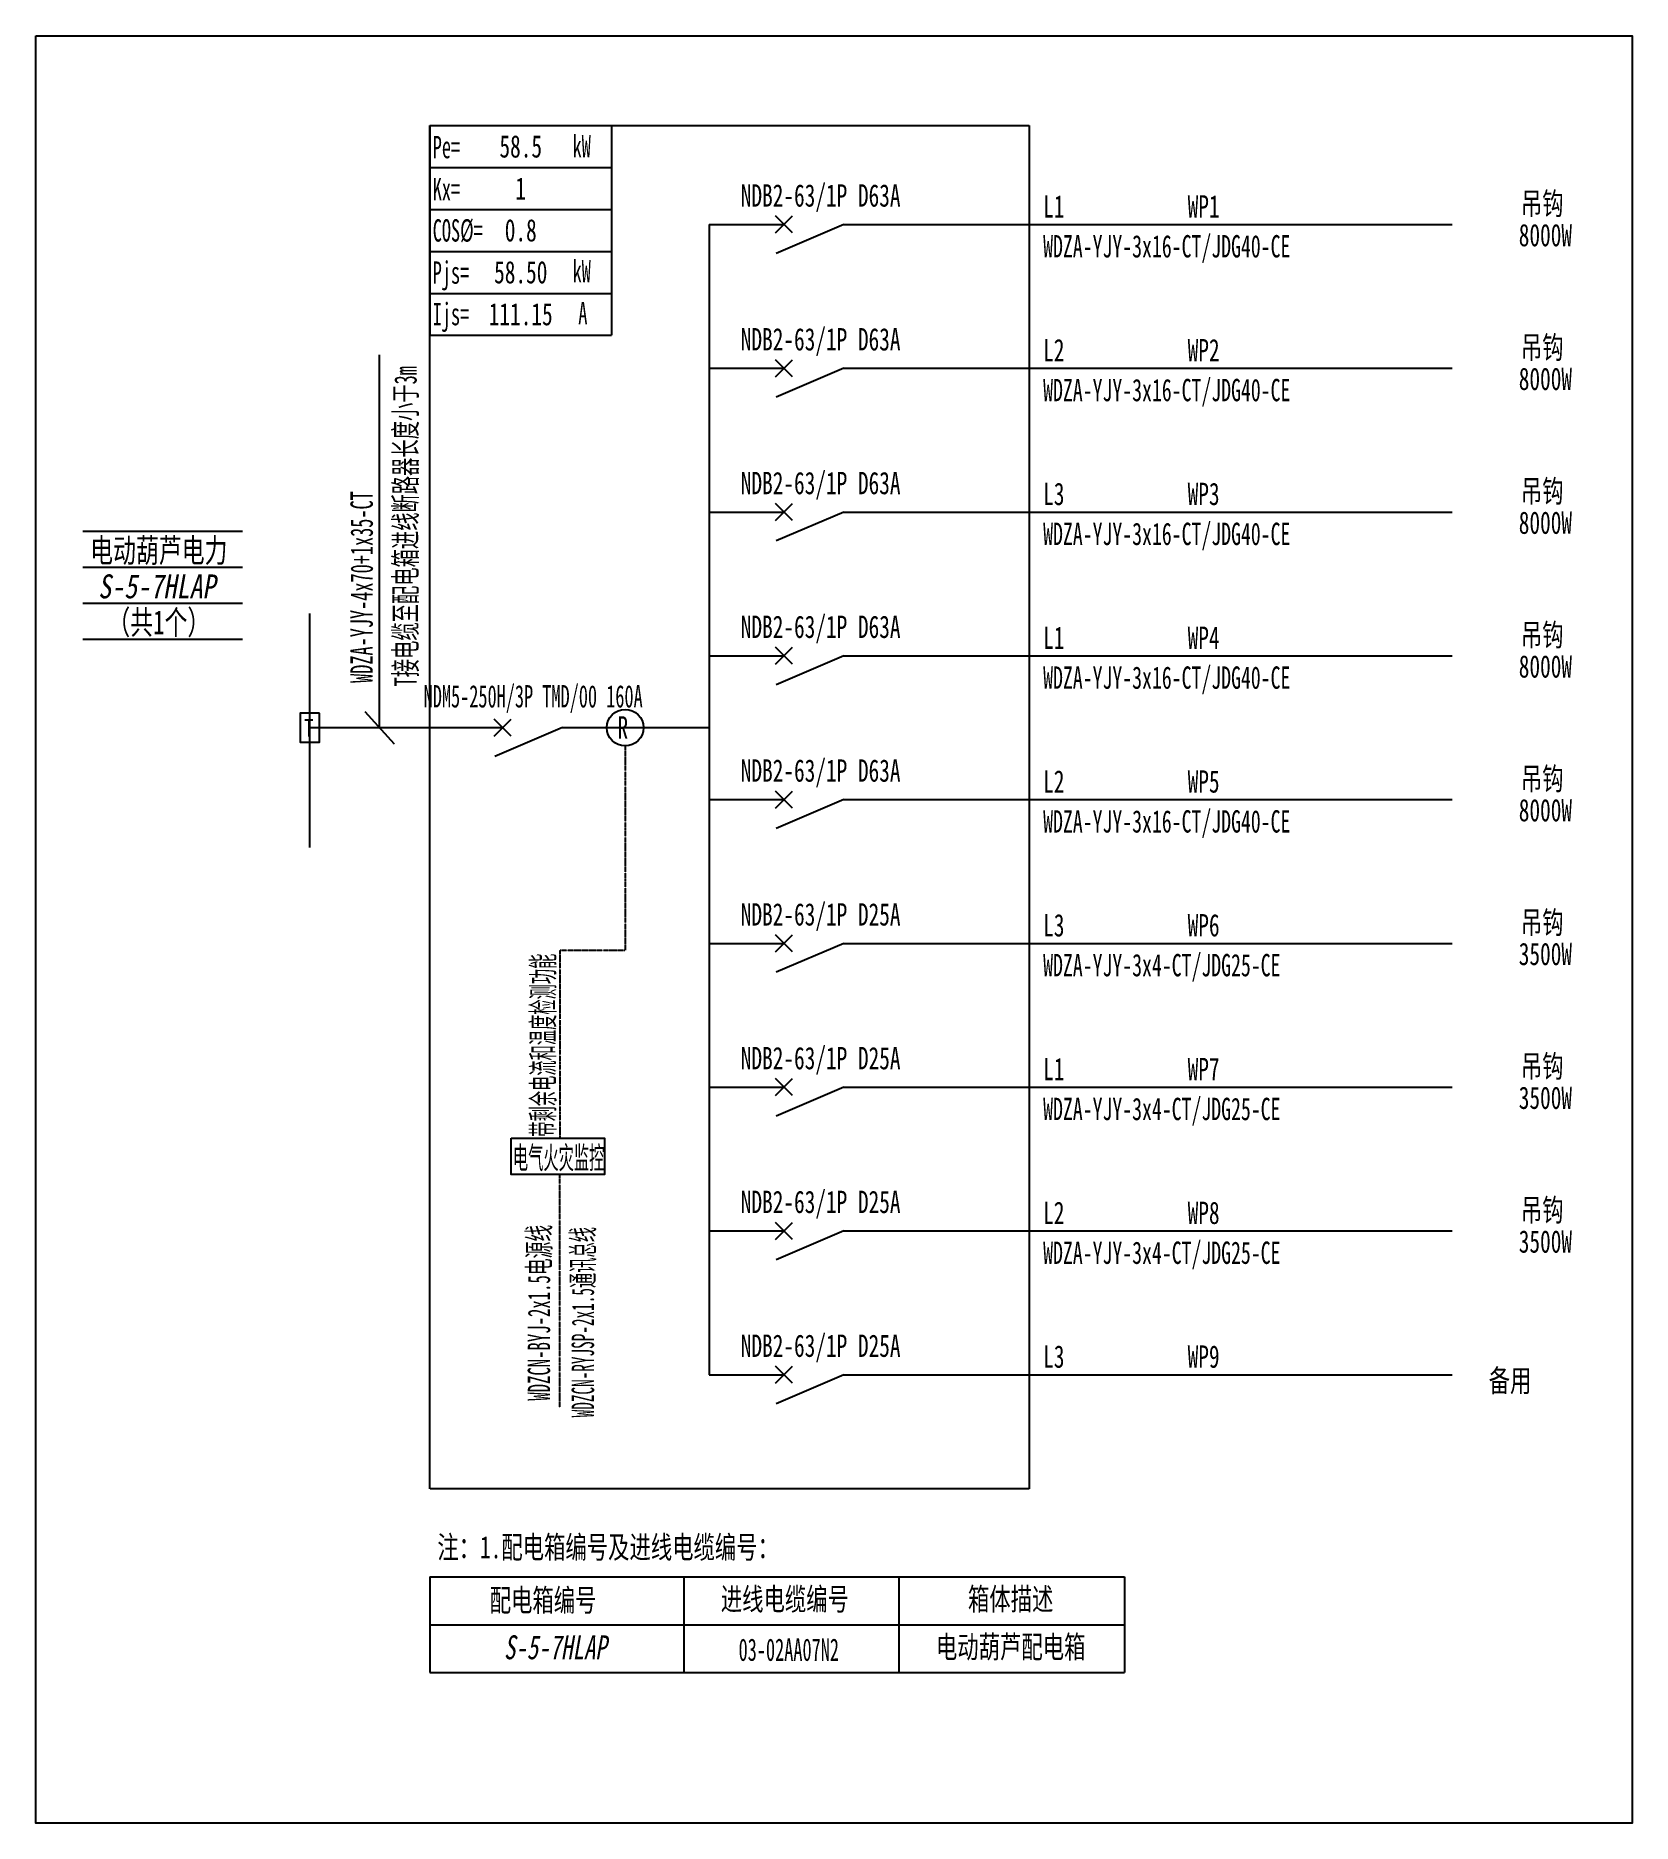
# Model space of a CAD drawing. Extents: x 296958 to 299322, y 303114 to 305760.
import ezdxf
from ezdxf.enums import TextEntityAlignment as Align

# ---------------------------------------------------------------- set-up
doc = ezdxf.new("R2010")
doc.units = 0
doc.header["$MEASUREMENT"] = 0
doc.linetypes.add('DASH', pattern=[0.35, 0.25, -0.1])
doc.linetypes.add('DASHDOT', pattern=[1, 0.5, -0.25, 0, -0.25])
for name, color, linetype in [('D_E_Eqpm(强电设备)', 100, 'Continuous'), ('D_E_Eqpm（强电设备）', 100, 'Continuous'), ('D_E_Text（强电文字）', 51, 'Continuous'), ('D_E_Wire（强电线缆）', 10, 'Continuous'), ('D_El_Eqpm（弱电设备）', 100, 'Continuous'), ('D_El_Text（弱电文字）', 51, 'Continuous'), ('D_T_TableDim（表格尺寸）', 255, 'Continuous'), ('DQ-漏电火灾', 80, 'Continuous'), ('DQ_Eqpm', 100, 'Continuous'), ('E_E_Text（强电文字）', 51, 'Continuous'), ('E_E_Wire（强电线缆）', 10, 'Continuous'), ('E_T_TableDim（表格尺寸）', 255, 'Continuous'), ('系统图', 220, 'Continuous')]:
    doc.layers.add(name, color=color, linetype=linetype)
doc.styles.add('电气', font='', dxfattribs={"width": 0.7})
doc.styles.add('电气箱', font='simhei.ttf', dxfattribs={"width": 0.8, "oblique": 10})
doc.styles.get('电气').set_extended_font_data('SimSun')

# ---------------------------------------------------------------- blocks, each defined once
blk = doc.blocks.new('T接箱')
at = {"layer": 'DQ_Eqpm'}
blk.add_lwpolyline([(313, 172), (73, 172), (73, -188), (313, -188)], close=True, dxfattribs=at)
at = {"layer": 'DQ_Eqpm', "color": 51, "style": '电气', "width": 0.8}
blk.add_text('T', height=220, dxfattribs=at).set_placement((120, -121))

msp = doc.modelspace()

# ---------------------------------------------------------------- linework, layer by layer
at = {"layer": 'D_E_Eqpm(强电设备)', "color": 100}
for p, q in [((297637, 304722.7, 0), (297662.1, 304747.8, 0)), ((297662.1, 304722.7, 0), (297637, 304747.8, 0)), ((297738.3, 304735.3, 0), (297638.2, 304692.4, 0))]:
    msp.add_line(p, q, dxfattribs=at)
at = {"layer": 'D_E_Eqpm（强电设备）'}
for p, q in [((298053.6, 305467.6, 0), (298078.7, 305492.7, 0)), ((298078.7, 305467.6, 0), (298053.6, 305492.7, 0)), ((298154.8, 305480.2, 0), (298054.7, 305437.3, 0)), ((298053.6, 305254.8, 0), (298078.7, 305279.9, 0)), ((298078.7, 305254.8, 0), (298053.6, 305279.9, 0)), ((298154.8, 305267.3, 0), (298054.7, 305224.4, 0)), ((298053.6, 305042, 0), (298078.7, 305067, 0)), ((298078.7, 305042, 0), (298053.6, 305067, 0)), ((298154.8, 305054.5, 0), (298054.7, 305011.6, 0)), ((298053.6, 304829.1, 0), (298078.7, 304854.2, 0)), ((298078.7, 304829.1, 0), (298053.6, 304854.2, 0)), ((298154.8, 304841.7, 0), (298054.7, 304798.8, 0)), ((298053.6, 304616.3, 0), (298078.7, 304641.4, 0)), ((298078.7, 304616.3, 0), (298053.6, 304641.4, 0)), ((298154.8, 304628.8, 0), (298054.7, 304585.9, 0)), ((298053.6, 304403.5, 0), (298078.7, 304428.6, 0)), ((298078.7, 304403.5, 0), (298053.6, 304428.6, 0)), ((298154.8, 304416, 0), (298054.7, 304373.1, 0)), ((298053.6, 304190.6, 0), (298078.7, 304215.7, 0)), ((298078.7, 304190.6, 0), (298053.6, 304215.7, 0)), ((298154.8, 304203.2, 0), (298054.7, 304160.3, 0)), ((298053.6, 303977.8, 0), (298078.7, 304002.9, 0)), ((298078.7, 303977.8, 0), (298053.6, 304002.9, 0)), ((298154.8, 303990.4, 0), (298054.7, 303947.4, 0)), ((298053.6, 303765, 0), (298078.7, 303790.1, 0)), ((298078.7, 303765, 0), (298053.6, 303790.1, 0)), ((298154.8, 303777.5, 0), (298054.7, 303734.6, 0))]:
    msp.add_line(p, q, dxfattribs=at)
at = {"layer": 'D_E_Text（强电文字）'}
for p, q in [((297467.4, 304735.3, 0), (297467.4, 305287, 0)), ((297445.8, 304759.3, 0), (297489, 304711.3, 0))]:
    msp.add_line(p, q, dxfattribs=at)
at = {"layer": 'D_E_Wire（强电线缆）'}
for p, q in [((297955.6, 305480.2, 0), (298066.2, 305480.2, 0)), ((298154.8, 305480.2, 0), (299055.3, 305480.2, 0)), ((297955.6, 305267.3, 0), (298066.2, 305267.3, 0)), ((298154.8, 305267.3, 0), (299055.3, 305267.3, 0)), ((297955.6, 305054.5, 0), (298066.2, 305054.5, 0)), ((298154.8, 305054.5, 0), (299055.3, 305054.5, 0)), ((297364.4, 304557.8, 0), (297364.4, 304904.4, 0)), ((297955.6, 304841.7, 0), (298066.2, 304841.7, 0)), ((298154.8, 304841.7, 0), (299055.3, 304841.7, 0)), ((297364.4, 304735.3, 0), (297649.6, 304735.3, 0)), ((297738.3, 304735.3, 0), (297955.6, 304735.3, 0)), ((297955.6, 304628.8, 0), (298066.2, 304628.8, 0)), ((298154.8, 304628.8, 0), (299055.3, 304628.8, 0)), ((297955.6, 304416, 0), (298066.2, 304416, 0)), ((298154.8, 304416, 0), (299055.3, 304416, 0)), ((297955.6, 304203.2, 0), (298066.2, 304203.2, 0)), ((298154.8, 304203.2, 0), (299055.3, 304203.2, 0)), ((297955.6, 303990.4, 0), (298066.2, 303990.4, 0)), ((298154.8, 303990.4, 0), (299055.3, 303990.4, 0)), ((297955.6, 303777.5, 0), (298066.2, 303777.5, 0)), ((298154.8, 303777.5, 0), (299055.3, 303777.5, 0))]:
    msp.add_line(p, q, dxfattribs=at)
at = {"layer": 'D_El_Eqpm（弱电设备）', "color": 3}
msp.add_line((297800.3, 304073.7, 0), (297662.3, 304073.7, 0), dxfattribs=at)
at = {"layer": 'D_El_Eqpm（弱电设备）', "color": 3, "elevation": 0}
msp.add_lwpolyline([(297662.3, 304127.8), (297800.3, 304127.8), (297800.3, 304073.7), (297662.3, 304073.7)], close=True, dxfattribs=at)
at = {"layer": 'D_T_TableDim（表格尺寸）', "linetype": 'Continuous'}
for p, q in [((297028, 305026, 0), (297264.5, 305026, 0)), ((297028, 304972.8, 0), (297264.5, 304972.8, 0)), ((297028, 304919.6, 0), (297264.5, 304919.6, 0)), ((297028, 304919.6, 0), (297264.5, 304919.6, 0)), ((297028, 304866.4, 0), (297264.5, 304866.4, 0))]:
    msp.add_line(p, q, dxfattribs=at)
at = {"layer": 'D_T_TableDim（表格尺寸）', "ltscale": 3.5}
for p, q in [((297542, 303478.4, 0), (298570.5, 303478.4, 0)), ((297542, 303478.4, 0), (297542, 303336.5, 0)), ((297917.7, 303478.4, 0), (297917.7, 303336.5, 0)), ((298236.1, 303478.4, 0), (298236.1, 303336.5, 0)), ((298570.5, 303478.4, 0), (298570.5, 303336.5, 0)), ((297542, 303407.4, 0), (298570.5, 303407.4, 0)), ((297542, 303407.4, 0), (298570.5, 303407.4, 0)), ((297542, 303336.5, 0), (298570.5, 303336.5, 0))]:
    msp.add_line(p, q, dxfattribs=at)
at = {"layer": 'DQ-漏电火灾', "linetype": 'DASHDOT', "ltscale": 0.5}
for p, q in [((297831.1, 304708.2, 0), (297831.1, 304406, 0)), ((297734.3, 304406, 0), (297734.3, 304127.8, 0)), ((297734.3, 304406, 0), (297831.1, 304406, 0)), ((297734.3, 303728.2, 0), (297734.3, 304073.7, 0))]:
    msp.add_line(p, q, dxfattribs=at)
at = {"layer": 'DQ-漏电火灾', "color": 3}
msp.add_circle((297831.1, 304735.3, 0), 27.1, dxfattribs=at)
at = {"layer": 'E_E_Text（强电文字）', "linetype": 'Continuous'}
for p, q in [((297542, 305626.5, 0), (297811, 305626.5, 0)), ((297542, 305626.5, 0), (297542, 305316.1, 0)), ((297811, 305626.5, 0), (297811, 305316.1, 0)), ((297542, 305564.4, 0), (297811, 305564.4, 0)), ((297542, 305502.3, 0), (297811, 305502.3, 0)), ((297542, 305440.3, 0), (297811, 305440.3, 0)), ((297542, 305378.2, 0), (297811, 305378.2, 0)), ((297542, 305316.1, 0), (297811, 305316.1, 0))]:
    msp.add_line(p, q, dxfattribs=at)
at = {"layer": 'E_E_Wire（强电线缆）'}
msp.add_line((297955.6, 305480.2, 0), (297955.6, 303777.5, 0), dxfattribs=at)
at = {"layer": 'E_T_TableDim（表格尺寸）', "linetype": 'DASH', "ltscale": 2}
for p, q in [((297542, 303608.5, 0), (297542, 305626.5, 0)), ((297542, 305626.5, 0), (298429, 305626.5, 0)), ((298429, 305626.5, 0), (298429, 303608.5, 0)), ((298429, 303608.5, 0), (297542, 303608.5, 0))]:
    msp.add_line(p, q, dxfattribs=at)
at = {"layer": '系统图', "ltscale": 9973.992009}
msp.add_lwpolyline([(296958.5, 305759.5), (299322, 305759.5), (299322, 303113.5), (296958.5, 303113.5)], close=True, dxfattribs=at)

# ---------------------------------------------------------------- block references
at = {"layer": 'D_E_Eqpm（强电设备）', "xscale": 0.1182386521321199, "yscale": 0.1182386521321199, "zscale": 0.1182386521321199}
msp.add_blockref('T接箱', (297341.5, 304736.2, 0), dxfattribs=at)

# ---------------------------------------------------------------- texts
at = {"layer": 'D_E_Text（强电文字）', "linetype": 'Continuous', "style": '电气', "width": 0.6}
for s, height, p in [('kW', 33.11, (297753.2, 305579.4, 0)), ('Pe=', 33.11, (297546.2, 305578.2, 0)), ('Kx=', 33.11, (297546.2, 305516, 0)), ('COS%%C=', 33.11, (297546.2, 305454.8, 0)), ('kW', 33.11, (297753.2, 305394.5, 0)), ('Pjs=', 33.11, (297546.2, 305392.4, 0)), ('Ijs=', 33.11, (297546.2, 305331, 0)), ('A', 33.1, (297761.7, 305332.4, 0))]:
    msp.add_text(s, height=height, dxfattribs=at).set_placement(p)
at = {"layer": 'D_E_Text（强电文字）', "style": '电气'}
for s, height, width, p in [('NDB2-63/1P D63A', 33.107, 0.7, (298120.5, 305520.4, 0)), ('NDB2-63/1P D63A', 33.107, 0.7, (298120.5, 305307.5, 0)), ('NDB2-63/1P D63A', 33.107, 0.7, (298120.5, 305094.7, 0)), ('NDB2-63/1P D63A', 33.107, 0.7, (298120.5, 304881.9, 0)), ('NDM5-250H/3P TMD/00 160A', 33.107, 0.6, (297694.9, 304779, 0)), ('NDB2-63/1P D63A', 33.107, 0.7, (298120.5, 304669.1, 0)), ('NDB2-63/1P D25A', 33.107, 0.7, (298120.5, 304456.2, 0)), ('NDB2-63/1P D25A', 33.107, 0.7, (298120.5, 304243.4, 0)), ('电气火灾监控', 33.11, 0.5, (297732.6, 304099.5, 0)), ('NDB2-63/1P D25A', 33.107, 0.7, (298120.5, 304030.6, 0)), ('NDB2-63/1P D25A', 33.107, 0.7, (298120.5, 303817.7, 0)), ('配电箱编号', 33.11, 0.7, (297709.6, 303444.4, 0)), ('进线电缆编号', 33.11, 0.7, (298067.5, 303446.1, 0)), ('箱体描述', 33.11, 0.7, (298401.8, 303446.1, 0)), ('电动葫芦配电箱', 33.11, 0.7, (298401.8, 303375.2, 0)), ('03-02AA07N2', 33.107, 0.6, (298073.3, 303370.2, 0))]:
    msp.add_text(s, height=height, dxfattribs=dict(at, width=width)).set_placement(p, align=Align.MIDDLE)
for s, height, width, p in [('L1', 33.11, 0.7, (298449.9, 305490.4, 0)), ('WP1', 33.11, 0.7, (298663.8, 305490.4, 0)), ('WDZA-YJY-3x16-CT/JDG40-CE', 33.107, 0.65, (298449.9, 305431.3, 0)), ('L2', 33.11, 0.7, (298449.9, 305277.6, 0)), ('WP2', 33.11, 0.7, (298663.8, 305277.6, 0)), ('WDZA-YJY-3x16-CT/JDG40-CE', 33.107, 0.65, (298449.9, 305218.5, 0)), ('L3', 33.11, 0.7, (298449.9, 305064.8, 0)), ('WP3', 33.11, 0.7, (298663.8, 305064.8, 0)), ('WDZA-YJY-3x16-CT/JDG40-CE', 33.107, 0.65, (298449.9, 305005.6, 0)), ('L1', 33.11, 0.7, (298449.9, 304851.9, 0)), ('WP4', 33.11, 0.7, (298663.8, 304851.9, 0)), ('WDZA-YJY-3x16-CT/JDG40-CE', 33.107, 0.65, (298449.9, 304792.8, 0)), ('L2', 33.11, 0.7, (298449.9, 304639.1, 0)), ('WP5', 33.11, 0.7, (298663.8, 304639.1, 0)), ('WDZA-YJY-3x16-CT/JDG40-CE', 33.107, 0.65, (298449.9, 304580, 0)), ('L3', 33.11, 0.7, (298449.9, 304426.3, 0)), ('WP6', 33.11, 0.7, (298663.8, 304426.3, 0)), ('WDZA-YJY-3x4-CT/JDG25-CE', 33.107, 0.65, (298449.9, 304367.2, 0)), ('L1', 33.11, 0.7, (298449.9, 304213.4, 0)), ('WP7', 33.11, 0.7, (298663.8, 304213.4, 0)), ('WDZA-YJY-3x4-CT/JDG25-CE', 33.107, 0.65, (298449.9, 304154.3, 0)), ('L2', 33.11, 0.7, (298449.9, 304000.6, 0)), ('WP8', 33.11, 0.7, (298663.8, 304000.6, 0)), ('WDZA-YJY-3x4-CT/JDG25-CE', 33.107, 0.65, (298449.9, 303941.5, 0)), ('L3', 33.11, 0.7, (298449.9, 303787.8, 0)), ('WP9', 33.11, 0.7, (298663.8, 303787.8, 0)), ('备用', 33.11, 0.7, (299109.5, 303752.2, 0)), ('注：1.配电箱编号及进线电缆编号：', 33.107, 0.7, (297553, 303505.6, 0))]:
    msp.add_text(s, height=height, dxfattribs=dict(at, width=width)).set_placement(p)
at = {"layer": 'D_E_Text（强电文字）', "style": '电气', "width": 0.7}
for p in [(299220.4, 305494.6, 0), (299220.4, 305281.7, 0), (299220.4, 305068.9, 0), (299220.4, 304856.1, 0), (299220.4, 304643.2, 0), (299220.4, 304430.4, 0), (299220.4, 304217.6, 0), (299220.4, 304004.8, 0)]:
    msp.add_text('吊钩', height=33.11, dxfattribs=at).set_placement(p, align=Align.RIGHT)
for s, p in [('8000W', (299193.4, 305447.9, 0)), ('8000W', (299193.4, 305235.1, 0)), ('8000W', (299193.4, 305022.2, 0)), ('8000W', (299193.4, 304809.4, 0)), ('8000W', (299193.4, 304596.6, 0)), ('3500W', (299193.4, 304383.8, 0)), ('3500W', (299193.4, 304170.9, 0)), ('3500W', (299193.4, 303958.1, 0))]:
    msp.add_text(s, height=33.11, dxfattribs=at).set_placement(p, align=Align.CENTER)
at = {"layer": 'D_E_Text（强电文字）', "style": '电气', "width": 0.6}
for s, p in [('T接电缆至配电箱进线断路器长度小于3m', (297522.4, 304796.4, 0)), ('WDZA-YJY-4x70+1x35-CT', (297457.5, 304801.5, 0))]:
    msp.add_text(s, height=33.107, rotation=90, dxfattribs=at).set_placement(p)
at = {"layer": 'D_E_Text（强电文字）', "style": '电气箱', "oblique": 10, "width": 0.7}
msp.add_text('S-5-7HLAP', height=35.47, dxfattribs=at).set_placement((297727.7, 303374, 0), align=Align.MIDDLE)
at = {"layer": 'D_El_Text（弱电文字）', "color": 1, "style": '电气', "width": 0.5}
msp.add_text('带剩余电流和温度检测功能', height=33.107, rotation=90, dxfattribs=at).set_placement((297725.9, 304129.8, 0))
at = {"layer": 'D_El_Text（弱电文字）', "style": '电气'}
for s, width, p in [('WDZCN-BYJ-2x1.5电源线', 0.55, (297720, 303739, 0)), ('WDZCN-RYJSP-2x1.5通讯总线', 0.5, (297785, 303714.3, 0))]:
    msp.add_text(s, height=33.107, rotation=90, dxfattribs=dict(at, width=width)).set_placement(p)
at = {"layer": 'DQ-漏电火灾', "color": 50, "style": '电气', "width": 0.7}
msp.add_text('R', height=33.1, dxfattribs=at).set_placement((297819.7, 304719.1, 0))
at = {"layer": 'E_E_Text（强电文字）', "linetype": 'Continuous', "style": '电气', "width": 0.7}
for s, p in [('电动葫芦电力', (297140.7, 304979.9, 0)), ('（共1个）', (297140.7, 304873.5, 0))]:
    msp.add_text(s, height=35.47, dxfattribs=at).set_placement(p, align=Align.CENTER)
at = {"layer": 'E_E_Text（强电文字）', "linetype": 'Continuous', "style": '电气箱', "oblique": 10, "width": 0.8}
msp.add_text('S-5-7HLAP', height=35.47, dxfattribs=at).set_placement((297137.7, 304926.7, 0), align=Align.CENTER)
at = {"layer": 'E_E_Text（强电文字）', "linetype": 'Continuous', "width": 268.978, "attachment_point": 5, "style": '电气'}
for s, insert, char_height in [('58.5', (297676.5, 305595.5, 0), 33.11), ('1', (297676.5, 305533.4, 0), 33.1), ('0.8', (297676.5, 305471.3, 0), 33.11), ('{\\C256;58.50}', (297676.5, 305409.2, 0), 33.107), ('{\\C256;111.15}', (297676.5, 305347.2, 0), 33.107)]:
    msp.add_mtext(s, dxfattribs=dict(at, insert=insert, char_height=char_height))

doc.saveas('drawing.dxf')
